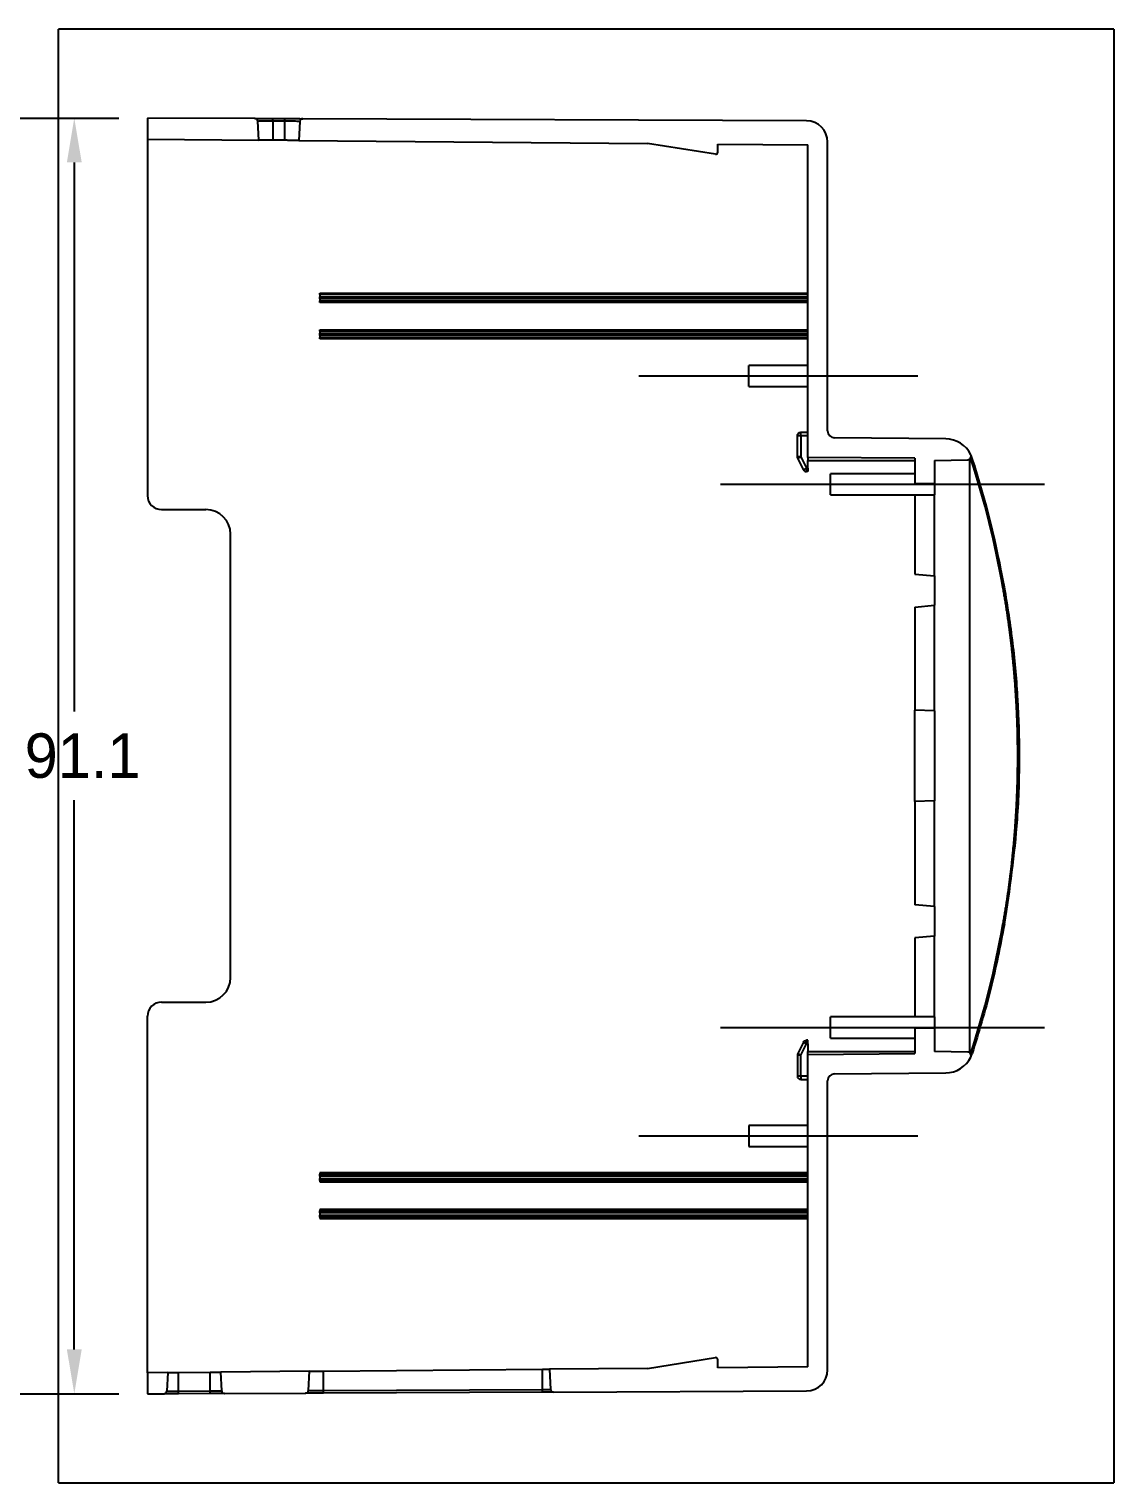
# Model space of a CAD drawing. Header units: inches. Extents: x 0 to 1189, y 0 to 841.
# Drawn here: x 1033.3 to 1110.7, y 300.5 to 404.3 of the extents above; entities that cross this region are included whole.
import ezdxf
from ezdxf.lldxf.tags import DXFTag

# ---------------------------------------------------------------- set-up
doc = ezdxf.new("R2010")
doc.units = ezdxf.units.IN
doc.header["$MEASUREMENT"] = 0
doc.layers.add('1', color=7, linetype='Continuous', true_color=0xffffff)
tags = doc.linetypes.add('CENTER', pattern=[2, 1.25, -0.25, 0.25, -0.25]).pattern_tags.tags
tags[10:11] = [DXFTag(74, 4), DXFTag(75, 0), DXFTag(340, '0'), DXFTag(46, 0.0), DXFTag(50, 0.0), DXFTag(44, 0.0), DXFTag(45, 0.0)]
tags[8:9] = [DXFTag(74, 4), DXFTag(75, 0), DXFTag(340, '0'), DXFTag(46, 0.0), DXFTag(50, 0.0), DXFTag(44, 0.0), DXFTag(45, 0.0)]
tags[6:7] = [DXFTag(74, 4), DXFTag(75, 0), DXFTag(340, '0'), DXFTag(46, 0.0), DXFTag(50, 0.0), DXFTag(44, 0.0), DXFTag(45, 0.0)]
tags[4:5] = [DXFTag(74, 4), DXFTag(75, 0), DXFTag(340, '0'), DXFTag(46, 0.0), DXFTag(50, 0.0), DXFTag(44, 0.0), DXFTag(45, 0.0)]
doc.dimstyles.get("Standard").update_dxf_attribs({"dimtxt": 0.18, "dimasz": 0.18, "dimexe": 0.18, "dimexo": 0.0625, "dimgap": 0.09, "dimtad": 0, "dimtih": 1, "dimtoh": 1, "dimdec": 4, "dimzin": 0, "dimdsep": 46, "dimtxsty": 'Standard', "dimcen": 0.09, "dimadec": 0, "dimazin": 0, "dimtfac": 1, "dimtdec": 4, "dimtofl": 0, "dimtmove": 0, "dimatfit": 3, "dimfxl": 0, "dimtolj": 1, "dimtzin": 0, "dimarcsym": 0})

# ---------------------------------------------------------------- blocks, each defined once
blk = doc.blocks.new('*D46')
at = {"layer": '1', "color": 7, "lineweight": -2}
for p, q in [((992.02, 397.97), (1039.67, 397.97)), ((1036.49, 394.8), (1036.49, 355.6)), ((1036.49, 310.04), (1036.49, 349.25)), ((992.02, 306.87), (1039.67, 306.87))]:
    blk.add_line(p, q, dxfattribs=at)
at = {"layer": '1', "color": 7}
for points in [[(1035.96, 394.8), (1037.02, 394.8), (1036.49, 397.97)], [(1035.96, 310.04), (1037.02, 310.04), (1036.49, 306.87)]]:
    blk.add_solid(points, dxfattribs=at)
at = {"layer": 'Defpoints', "color": 0}
for p in [(990.43, 397.97), (990.43, 306.87), (1036.49, 306.87)]:
    blk.add_point(p, dxfattribs=at)
at = {"layer": '1', "color": 7, "insert": (1036.49, 352.42), "char_height": 3.175, "attachment_point": 5}
blk.add_mtext('\\A1; 91.1 ', dxfattribs=at)

msp = doc.modelspace()

# ---------------------------------------------------------------- linework, layer by layer
at = {"layer": '1', "color": 251}
for p, q in [((1110.6835, 404.323), (1035.3616, 404.323)), ((1035.3616, 300.5061), (1035.3616, 404.323)), ((1110.6835, 404.323), (1110.6835, 300.5061)), ((1035.3616, 300.5061), (1110.6835, 300.5061))]:
    msp.add_line(p, q, dxfattribs=at)
at = {"layer": '1', "color": 21}
for p, q in [((1041.7116, 397.973), (1041.7116, 396.4654)), ((1049.3804, 397.9395), (1041.7116, 397.973)), ((1049.6511, 396.3962), (1049.5802, 397.749)), ((1050.6561, 397.7434), (1050.6561, 396.3874)), ((1051.5103, 397.7397), (1050.6561, 397.7434)), ((1050.6569, 397.9339), (1051.5111, 397.9302)), ((1051.5104, 396.3799), (1051.5103, 397.7397)), ((1052.5868, 397.7341), (1052.5154, 396.3712)), ((1088.7522, 397.7677), (1052.7884, 397.9246)), ((1041.7116, 396.4654), (1041.7116, 371.0138)), ((1041.7116, 396.4654), (1049.6511, 396.3962)), ((1051.5104, 396.3799), (1050.6561, 396.3874)), ((1052.5154, 396.3712), (1077.3891, 396.1541)), ((1082.2397, 395.3841), (1077.3891, 396.1541)), ((1077.3891, 396.1541), (1077.3891, 396.1541)), ((1082.4141, 396.1102), (1088.8461, 396.0541)), ((1082.4141, 395.533), (1082.4141, 396.1102)), ((1088.8461, 373.7396), (1088.8461, 396.0541)), ((1090.2531, 375.6325), (1090.2531, 396.2602)), ((1054.0229, 385.3611), (1054.0229, 385.4607)), ((1054.0229, 385.4607), (1088.8461, 385.4607)), ((1054.0229, 385.3611), (1054.0229, 385.2133)), ((1088.8461, 385.3611), (1054.0229, 385.3611)), ((1054.0229, 385.0549), (1054.0229, 385.2133)), ((1054.0229, 385.2133), (1088.8461, 385.2133)), ((1054.0229, 385.0549), (1054.0229, 384.9071)), ((1088.8461, 385.0549), (1054.0229, 385.0549)), ((1054.0229, 384.8075), (1054.0229, 384.9071)), ((1054.0229, 384.9071), (1088.8461, 384.9071)), ((1088.8461, 384.8075), (1054.0229, 384.8075)), ((1054.0229, 382.7481), (1054.0229, 382.8477)), ((1054.0229, 382.8477), (1088.8461, 382.8477)), ((1054.0229, 382.7481), (1054.0229, 382.6003)), ((1088.8461, 382.7481), (1054.0229, 382.7481)), ((1054.0229, 382.4419), (1054.0229, 382.6003)), ((1054.0229, 382.6003), (1088.8461, 382.6003)), ((1054.0229, 382.4419), (1054.0229, 382.2941)), ((1088.8461, 382.4419), (1054.0229, 382.4419)), ((1054.0229, 382.1945), (1054.0229, 382.2941)), ((1054.0229, 382.2941), (1088.8461, 382.2941)), ((1088.8461, 382.1945), (1054.0229, 382.1945)), ((1088.8461, 380.3101), (1084.6251, 380.3101)), ((1084.6251, 378.8026), (1084.6251, 380.3101)), ((1084.6251, 378.8026), (1088.8461, 378.8026)), ((1088.3436, 375.2851), (1088.0924, 375.2851)), ((1088.0924, 373.7866), (1088.0924, 375.2851)), ((1088.3436, 375.2851), (1088.3436, 375.5363)), ((1088.3436, 375.5363), (1088.8461, 375.5363)), ((1088.3436, 375.2851), (1088.3436, 373.7866)), ((1088.8461, 375.2851), (1088.3436, 375.2851)), ((1098.6779, 375.0608), (1090.7512, 375.13)), ((1088.3436, 373.7866), (1088.0924, 373.7866)), ((1088.1189, 373.6743), (1088.3436, 373.7866)), ((1088.3436, 373.7866), (1088.7501, 372.9736)), ((1088.5254, 372.8612), (1088.1189, 373.6743)), ((1088.5254, 372.8612), (1088.7501, 372.9736)), ((1088.7501, 372.9736), (1088.8461, 372.9736)), ((1088.7501, 372.9736), (1088.7501, 372.7223)), ((1088.8461, 372.7223), (1088.7501, 372.7223)), ((1088.8461, 373.7396), (1088.8461, 373.5263)), ((1096.4841, 373.6729), (1088.8461, 373.7396)), ((1088.8461, 372.9736), (1088.8461, 373.5263)), ((1088.8461, 373.5263), (1096.4841, 373.5263)), ((1088.8461, 372.9736), (1088.8461, 372.7223)), ((1096.4841, 373.6729), (1096.4841, 371.8681)), ((1097.8911, 373.5263), (1100.2471, 373.5675)), ((1097.8911, 373.5263), (1097.8911, 371.8681)), ((1100.4036, 331.2169), (1100.4036, 373.6257)), ((1096.4841, 372.5716), (1090.4541, 372.5716)), ((1090.4541, 371.0641), (1090.4541, 372.5716)), ((1096.4841, 371.8681), (1097.8911, 371.8681)), ((1097.8911, 371.8681), (1097.8911, 371.0641)), ((1090.4541, 371.0641), (1097.8911, 371.0641)), ((1096.4841, 371.0641), (1096.4841, 365.4084)), ((1097.8911, 365.2853), (1097.8911, 371.064)), ((1042.7166, 370.0088), (1045.8824, 370.0088)), ((1047.6411, 336.5926), (1047.6411, 368.2501)), ((1096.4841, 365.4084), (1097.8911, 365.2853)), ((1097.8911, 365.2853), (1097.8911, 363.1748)), ((1096.4841, 363.0517), (1097.8911, 363.1748)), ((1096.4841, 363.0517), (1096.4841, 355.6865)), ((1097.8911, 355.6373), (1097.8911, 363.1748)), ((1096.4841, 349.1562), (1096.4841, 355.6865)), ((1097.8911, 355.6373), (1096.4841, 355.6865)), ((1097.8911, 355.6373), (1097.8911, 349.2053)), ((1097.8911, 349.2053), (1096.4841, 349.1562)), ((1096.4841, 349.1562), (1096.4841, 341.7909)), ((1097.8911, 341.6678), (1097.8911, 349.2053)), ((1097.8911, 341.6678), (1096.4841, 341.7909)), ((1097.8911, 341.6678), (1097.8911, 339.5573)), ((1097.8911, 339.5573), (1096.4841, 339.4342)), ((1097.8911, 333.7786), (1097.8911, 339.5573)), ((1096.4841, 339.4342), (1096.4841, 333.7786)), ((1042.7166, 334.8338), (1045.8824, 334.8338)), ((1041.7116, 308.3772), (1041.7116, 333.8288)), ((1097.8911, 333.7786), (1090.4541, 333.7786)), ((1090.4541, 332.2711), (1090.4541, 333.7786)), ((1097.8911, 333.7786), (1097.8911, 332.9746)), ((1090.4541, 332.2711), (1096.4841, 332.2711)), ((1097.8911, 332.9746), (1096.4841, 332.9746)), ((1096.4841, 332.9746), (1096.4841, 331.1698)), ((1097.8911, 332.9746), (1097.8911, 331.3163)), ((1088.5254, 331.9814), (1088.1189, 331.1684)), ((1088.3436, 331.056), (1088.7501, 331.8691)), ((1088.5254, 331.9814), (1088.7501, 331.8691)), ((1088.8461, 332.1203), (1088.7501, 332.1203)), ((1088.7501, 331.8691), (1088.7501, 332.1203)), ((1088.7501, 331.8691), (1088.8461, 331.8691)), ((1088.8461, 331.8691), (1088.8461, 332.1203)), ((1088.8461, 331.8691), (1088.8461, 331.3163)), ((1088.8461, 331.1031), (1088.8461, 331.3163)), ((1088.8461, 331.3163), (1096.4841, 331.3163)), ((1100.2471, 331.2752), (1097.8911, 331.3163)), ((1088.3436, 331.056), (1088.0924, 331.056)), ((1088.0924, 331.056), (1088.0924, 329.5576)), ((1088.1189, 331.1684), (1088.3436, 331.056)), ((1088.3436, 329.5576), (1088.3436, 331.056)), ((1088.8461, 331.1031), (1096.4841, 331.1698)), ((1088.8461, 308.7886), (1088.8461, 331.1031)), ((1088.3436, 329.5576), (1088.0924, 329.5576)), ((1088.3436, 329.5576), (1088.3436, 329.3063)), ((1088.8461, 329.5576), (1088.3436, 329.5576)), ((1088.3436, 329.3063), (1088.8461, 329.3063)), ((1090.2531, 308.5824), (1090.2531, 329.2102)), ((1090.7512, 329.7127), (1098.6779, 329.7819)), ((1088.8461, 326.0401), (1084.6251, 326.0401)), ((1084.6251, 326.0401), (1084.6251, 324.5326)), ((1084.6251, 324.5326), (1088.8461, 324.5326)), ((1054.0229, 322.6482), (1054.0229, 322.5486)), ((1088.8461, 322.6482), (1054.0229, 322.6482)), ((1054.0229, 322.4008), (1054.0229, 322.5486)), ((1054.0229, 322.5486), (1088.8461, 322.5486)), ((1054.0229, 322.4008), (1054.0229, 322.2424)), ((1088.8461, 322.4008), (1054.0229, 322.4008)), ((1054.0229, 322.0946), (1054.0229, 322.2424)), ((1054.0229, 322.2424), (1088.8461, 322.2424)), ((1054.0229, 322.0946), (1054.0229, 321.995)), ((1088.8461, 322.0946), (1054.0229, 322.0946)), ((1054.0229, 321.995), (1088.8461, 321.995)), ((1054.0229, 320.0352), (1054.0229, 319.9356)), ((1088.8461, 320.0352), (1054.0229, 320.0352)), ((1054.0229, 319.7878), (1054.0229, 319.9356)), ((1054.0229, 319.9356), (1088.8461, 319.9356)), ((1054.0229, 319.7878), (1054.0229, 319.6294)), ((1088.8461, 319.7878), (1054.0229, 319.7878)), ((1054.0229, 319.4816), (1054.0229, 319.6294)), ((1054.0229, 319.6294), (1088.8461, 319.6294)), ((1054.0229, 319.4816), (1054.0229, 319.382)), ((1088.8461, 319.4816), (1054.0229, 319.4816)), ((1054.0229, 319.382), (1088.8461, 319.382)), ((1077.3891, 308.6886), (1082.2397, 309.4586)), ((1043.1689, 308.3899), (1041.7116, 308.3772)), ((1041.7116, 308.3772), (1041.7116, 306.8697)), ((1043.1689, 308.3899), (1043.0994, 307.0654)), ((1043.9226, 308.3965), (1046.1839, 308.4162)), ((1043.9226, 307.0698), (1043.9226, 308.3965)), ((1046.1838, 307.0797), (1046.1839, 308.4162)), ((1053.2691, 308.4781), (1046.9376, 308.4228)), ((1047.0078, 307.0842), (1046.9376, 308.4228)), ((1053.1974, 307.1094), (1053.2691, 308.4781)), ((1054.2741, 308.4869), (1069.9019, 308.6232)), ((1054.2741, 307.115), (1054.2741, 308.4869)), ((1069.9018, 307.1832), (1069.9019, 308.6232)), ((1077.3891, 308.6886), (1070.4044, 308.6276)), ((1070.4044, 308.6276), (1070.4799, 307.1866)), ((1077.3891, 308.6886), (1077.3891, 308.6886)), ((1082.4141, 308.7324), (1082.4141, 309.3097)), ((1088.8461, 308.7886), (1082.4141, 308.7324)), ((1041.7116, 306.8697), (1042.8996, 306.8749)), ((1043.9226, 307.0698), (1046.1838, 307.0797)), ((1046.1846, 306.8892), (1043.9234, 306.8794)), ((1047.2094, 306.8937), (1052.9975, 306.9189)), ((1054.2741, 307.115), (1069.9018, 307.1832)), ((1069.9026, 306.9927), (1054.2749, 306.9245)), ((1070.6815, 306.9961), (1088.7522, 307.075))]:
    msp.add_line(p, q, dxfattribs=at)
at = {"layer": '1', "color": 7, "linetype": 'CENTER', "ltscale": 6.640333}
for p, q in [((1076.7751, 379.5563), (1096.6961, 379.5563)), ((1076.7751, 325.2863), (1096.6961, 325.2863))]:
    msp.add_line(p, q, dxfattribs=at)
at = {"layer": '1', "color": 7, "linetype": 'CENTER', "ltscale": 7.712333}
for p, q in [((1082.6041, 371.8178), (1105.7411, 371.8178)), ((1082.6041, 333.0248), (1105.7411, 333.0248))]:
    msp.add_line(p, q, dxfattribs=at)
at = {"layer": '1', "color": 21}
for centre, radius, start, end in [((1049.3795, 397.7385), 0.201, 3, 89.75), ((1052.7875, 397.7236), 0.201, 89.75, 177), ((1088.7456, 396.2602), 1.5075, 0, 89.75), ((1082.2634, 395.533), 0.1507, 260.980542, 0), ((1090.7556, 375.6325), 0.5025, 180, 269.5), ((1098.6604, 373.0509), 2.01, 25.883895, 89.499998), ((1100.2427, 373.8187), 0.2512, 271, 25.883895), ((1088.7501, 372.9736), 0.2512, 206.565051, 270), ((1034.8291, 352.4213), 68.9933, 10.035317, 17.909801), ((1042.7166, 371.0138), 1.005, 180, 270), ((1045.8824, 368.2501), 1.7587, 0, 90), ((1034.8291, 352.4213), 68.9933, 342.090199, 349.964683), ((1045.8824, 336.5926), 1.7587, 270, 0), ((1042.7166, 333.8288), 1.005, 90, 180), ((1100.2427, 331.024), 0.2512, 334.116105, 89), ((1088.3436, 331.056), 0.2512, 153.434949, 180), ((1098.6604, 331.7918), 2.01, 270.500002, 334.116105), ((1088.3436, 329.5576), 0.2512, 180, 270), ((1090.7556, 329.2102), 0.5025, 90.5, 180), ((1082.2634, 309.3097), 0.1507, 0, 99.019458), ((1088.7456, 308.5824), 1.5075, 270.25, 0), ((1042.8987, 307.0759), 0.201, 270.25, 357), ((1047.2085, 307.0947), 0.201, 183, 270.25), ((1052.9967, 307.1199), 0.201, 270.25, 357), ((1070.6806, 307.1971), 0.201, 183, 270.25)]:
    msp.add_arc(centre, radius, start, end, dxfattribs=at)
at = {"layer": '1', "color": 21, "extrusion": (0, 0, -1)}
for centre, start, end in [((-1088.3436, 375.2851), 0, 90), ((-1088.3436, 373.7866), 333.434949, 0), ((-1088.7501, 331.8691), 26.565051, 90)]:
    msp.add_arc(centre, 0.2512, start, end, dxfattribs=at)
at = {"layer": '1', "color": 21}
for centre, major_axis, ratio, start_param, end_param in [((1050.656, 397.7329), (0.0009, 0.201), 0.00022868, 4.76475234, 6.28318531), ((1051.5102, 397.7292), (0.0009, 0.201), 0.00022868, 4.76475234, 6.28318531), ((1098.6604, 373.0509), (1.87, 0.7371), 1, 6.22029197, 6.35946605), ((1098.6621, 373.0509), (0.6148, -1.8078), 0.99999924, 1.55558308, 1.58605922), ((1100.4773, 373.6381), (0.0956, 0.0309), 0.0053678, 4.72899644, 6.28318531), ((1102.7651, 364.4438), (0.099, 0.0175), 0.00304162, 4.72957522, 6.28318531), ((1102.7651, 340.3989), (0.099, -0.0175), 0.00304162, 0, 1.55361009), ((1098.6621, 331.7918), (1.8067, -0.6179), 0.9999996, 6.26967284, 6.30014895), ((1100.4773, 331.2046), (0.0956, -0.0309), 0.0053678, 0, 1.55418887), ((1098.6604, 331.7918), (1.87, -0.7371), 1, 6.20690456, 6.34607865), ((1043.9225, 307.0804), (0.0009, -0.201), 0.00022868, 0, 1.51843296), ((1046.1837, 307.0902), (0.0009, -0.201), 0.00022868, 0, 1.51843296), ((1054.274, 307.1255), (-0.0009, 0.201), 0.00022868, 3.14159265, 4.66002562), ((1069.9017, 307.1937), (-0.0009, 0.201), 0.00022868, 3.14159265, 4.66002562)]:
    msp.add_ellipse(centre, major_axis=major_axis, ratio=ratio, start_param=start_param, end_param=end_param, dxfattribs=at)
for points, degree, knots in [([(1049.3783, 397.9395), (1049.3829, 397.9395), (1049.4881, 397.939), (1049.5906, 397.9386), (1049.7735, 397.9378), (1049.9556, 397.937), (1050.1815, 397.936), (1050.4162, 397.935), (1050.6569, 397.9339)], 2, [0, 0, 0, 0.25, 0.25, 0.5, 0.5, 0.75, 0.75, 1, 1, 1]), ([(1050.6561, 397.7434), (1050.3744, 397.7452), (1050.0944, 397.747), (1049.7957, 397.7486), (1049.7169, 397.749), (1049.663, 397.7491)], 3, [0, 0, 0, 0, 0.66666673, 0.66666673, 1, 1, 1, 1]), ([(1052.5038, 397.734), (1052.4499, 397.7342), (1052.3711, 397.7346), (1052.0722, 397.7362), (1051.7921, 397.738), (1051.5103, 397.7397)], 3, [0, 0, 0, 0, 0.33331961, 0.33331961, 1, 1, 1, 1]), ([(1051.5111, 397.9302), (1051.7507, 397.9292), (1051.986, 397.9281), (1052.211, 397.9271), (1052.3943, 397.9263), (1052.5769, 397.9255), (1052.6804, 397.9251), (1052.7859, 397.9246), (1052.7905, 397.9246)], 2, [0, 0, 0, 0.25, 0.25, 0.5, 0.5, 0.75, 0.75, 1, 1, 1]), ([(1050.6561, 396.3874), (1050.5578, 396.3882), (1050.4602, 396.3891), (1050.3641, 396.3899), (1050.2719, 396.3907), (1050.1806, 396.3915), (1050.098, 396.3923), (1050.0152, 396.393), (1049.9455, 396.3936), (1049.8765, 396.3942), (1049.821, 396.3947), (1049.7668, 396.3951), (1049.7285, 396.3955), (1049.6907, 396.3958), (1049.6709, 396.396), (1049.6535, 396.3961), (1049.6489, 396.3962)], 2, [0, 0, 0, 0.125, 0.125, 0.25, 0.25, 0.375, 0.375, 0.5, 0.5, 0.625, 0.625, 0.75, 0.75, 0.875, 0.875, 1, 1, 1]), ([(1052.5176, 396.3711), (1052.513, 396.3712), (1052.4955, 396.3713), (1052.4761, 396.3715), (1052.438, 396.3718), (1052.4002, 396.3722), (1052.3455, 396.3726), (1052.2907, 396.3731), (1052.221, 396.3737), (1052.1521, 396.3743), (1052.0685, 396.3751), (1051.9868, 396.3758), (1051.8946, 396.3766), (1051.8034, 396.3774), (1051.7062, 396.3782), (1051.6092, 396.3791), (1051.5104, 396.3799)], 2, [0, 0, 0, 0.125, 0.125, 0.25, 0.25, 0.375, 0.375, 0.5, 0.5, 0.625, 0.625, 0.75, 0.75, 0.875, 0.875, 1, 1, 1]), ([(1102.7668, 340.3989), (1103.2927, 343.3709), (1103.5566, 346.3872), (1103.8198, 349.396), (1103.8199, 352.4208), (1103.8199, 355.4447), (1103.5566, 358.4546), (1103.2928, 361.4708), (1102.7668, 364.4438)], 2, [0, 0, 0, 0.25, 0.25, 0.5, 0.5, 0.75, 0.75, 1, 1, 1]), ([(1102.8624, 364.461), (1103.0748, 363.1298), (1103.499, 360.4705), (1103.8405, 356.448), (1103.9622, 352.2489), (1103.8075, 346.8703), (1103.2257, 342.8759), (1102.8624, 340.3817)], 3, [0, 0, 0, 0, 0.16709301, 0.33377816, 0.50005926, 0.68781271, 1, 1, 1, 1]), ([(1102.864, 340.3814), (1102.5622, 338.8315), (1101.9569, 335.7228), (1101.0352, 332.6929), (1100.573, 331.1737)], 3, [0, 0, 0, 0, 0.49857409, 1, 1, 1, 1]), ([(1043.1666, 308.3899), (1043.1712, 308.39), (1043.1837, 308.3901), (1043.1983, 308.3902), (1043.2269, 308.3904), (1043.2552, 308.3907), (1043.2963, 308.391), (1043.3373, 308.3914), (1043.3896, 308.3919), (1043.4412, 308.3923), (1043.504, 308.3929), (1043.5652, 308.3934), (1043.6345, 308.394), (1043.7027, 308.3946), (1043.7757, 308.3952), (1043.8483, 308.3959), (1043.9226, 308.3965)], 2, [0, 0, 0, 0.125, 0.125, 0.25, 0.25, 0.375, 0.375, 0.5, 0.5, 0.625, 0.625, 0.75, 0.75, 0.875, 0.875, 1, 1, 1]), ([(1046.1839, 308.4162), (1046.2577, 308.4169), (1046.3308, 308.4175), (1046.4028, 308.4182), (1046.472, 308.4188), (1046.5404, 308.4194), (1046.6025, 308.4199), (1046.6644, 308.4204), (1046.7168, 308.4209), (1046.7685, 308.4214), (1046.8102, 308.4217), (1046.8508, 308.4221), (1046.8796, 308.4223), (1046.9079, 308.4226), (1046.9227, 308.4227), (1046.9353, 308.4228), (1046.9399, 308.4228)], 2, [0, 0, 0, 0.125, 0.125, 0.25, 0.25, 0.375, 0.375, 0.5, 0.5, 0.625, 0.625, 0.75, 0.75, 0.875, 0.875, 1, 1, 1]), ([(1053.2669, 308.4781), (1053.2715, 308.4781), (1053.2889, 308.4783), (1053.3084, 308.4784), (1053.3465, 308.4788), (1053.3843, 308.4791), (1053.439, 308.4796), (1053.4938, 308.48), (1053.5635, 308.4806), (1053.6324, 308.4813), (1053.716, 308.482), (1053.7977, 308.4827), (1053.8899, 308.4835), (1053.9811, 308.4843), (1054.0782, 308.4851), (1054.1753, 308.486), (1054.2741, 308.4869)], 2, [0, 0, 0, 0.125, 0.125, 0.25, 0.25, 0.375, 0.375, 0.5, 0.5, 0.625, 0.625, 0.75, 0.75, 0.875, 0.875, 1, 1, 1]), ([(1069.9019, 308.6232), (1069.9987, 308.6241), (1070.0914, 308.6249), (1070.1352, 308.6253), (1070.1765, 308.6256), (1070.2164, 308.626), (1070.2518, 308.6263), (1070.2864, 308.6266), (1070.3147, 308.6268), (1070.3428, 308.6271), (1070.3628, 308.6273), (1070.402, 308.6276), (1070.4066, 308.6276)], 2, [0, 0, 0, 0.25, 0.25, 0.375, 0.375, 0.5, 0.5, 0.625, 0.625, 0.75, 0.75, 1, 1, 1]), ([(1043.9234, 306.8794), (1043.7318, 306.8785), (1043.5437, 306.8777), (1043.3633, 306.8769), (1043.2163, 306.8763), (1043.0697, 306.8756), (1042.9865, 306.8753), (1042.9021, 306.8749), (1042.8975, 306.8749)], 2, [0, 0, 0, 0.25, 0.25, 0.5, 0.5, 0.75, 0.75, 1, 1, 1]), ([(1043.1628, 307.0653), (1043.204, 307.0655), (1043.2643, 307.0658), (1043.4929, 307.0671), (1043.7071, 307.0685), (1043.9226, 307.0698)], 3, [0, 0, 0, 0, 0.33333375, 0.33333375, 1, 1, 1, 1]), ([(1046.1838, 307.0797), (1046.3995, 307.0811), (1046.6139, 307.0824), (1046.8427, 307.0837), (1046.903, 307.084), (1046.9443, 307.0842)], 3, [0, 0, 0, 0, 0.66667995, 0.66667995, 1, 1, 1, 1]), ([(1047.2114, 306.8937), (1047.2068, 306.8937), (1047.1234, 306.8933), (1047.0414, 306.893), (1046.8951, 306.8923), (1046.7492, 306.8917), (1046.5678, 306.8909), (1046.3791, 306.8901), (1046.1846, 306.8892)], 2, [0, 0, 0, 0.25, 0.25, 0.5, 0.5, 0.75, 0.75, 1, 1, 1]), ([(1054.2749, 306.9245), (1054.1501, 306.924), (1054.0256, 306.9234), (1053.9033, 306.9229), (1053.7864, 306.9224), (1053.6702, 306.9219), (1053.5653, 306.9214), (1053.4614, 306.921), (1053.3721, 306.9206), (1053.1944, 306.9198), (1053.0961, 306.9194), (1053.0477, 306.9192), (1053.0228, 306.9191), (1052.9999, 306.919), (1052.9953, 306.9189)], 2, [0, 0, 0, 0.125, 0.125, 0.25, 0.25, 0.375, 0.375, 0.5, 0.5, 0.75, 0.75, 0.875, 0.875, 1, 1, 1]), ([(1053.2803, 307.1093), (1053.3342, 307.1095), (1053.413, 307.1099), (1053.712, 307.1115), (1053.9922, 307.1132), (1054.2741, 307.115)], 3, [0, 0, 0, 0, 0.33333265, 0.33333265, 1, 1, 1, 1]), ([(1070.6837, 306.9961), (1070.6791, 306.9961), (1070.6652, 306.996), (1070.6494, 306.996), (1070.6184, 306.9958), (1070.5882, 306.9957), (1070.5443, 306.9955), (1070.5018, 306.9953), (1070.4473, 306.9951), (1070.3378, 306.9946), (1070.1983, 306.994), (1070.0547, 306.9934), (1069.9026, 306.9927)], 2, [0, 0, 0, 0.125, 0.125, 0.25, 0.25, 0.375, 0.375, 0.5, 0.5, 0.75, 0.75, 1, 1, 1])]:
    msp.add_open_spline(points, degree=degree, knots=knots, dxfattribs=at)
for points in [[(1100.7741, 373.0362), (1100.7081, 373.2475), (1100.641, 373.4584), (1100.573, 373.669)], [(1102.864, 364.4613), (1102.3124, 367.5782), (1101.5464, 370.657), (1100.573, 373.669)], [(1069.9018, 307.1832), (1070.1666, 307.1849), (1070.4106, 307.1865), (1070.4675, 307.1866)]]:
    msp.add_open_spline(points, degree=3, dxfattribs=at)

# ---------------------------------------------------------------- dimensions: what is measured, and where the dimension line sits
at = {"layer": '1', "color": 7}
dim = msp.add_linear_dim(base=(1036.4934, 306.8697), p1=(990.434, 397.973), p2=(990.434, 306.8697), angle=90, text=' <> ', dimstyle='Standard', override={"dimtxt": 3.175, "dimasz": 3.175, "dimexe": 3.175, "dimexo": 1.5875, "dimgap": 1.5875, "dimdec": 1, "dimclrd": 7, "dimclre": 7, "dimclrt": 7, "dimtm": -0.005, "dimtdec": 3}, dxfattribs=at)
dim.commit()
dim.dimension.update_dxf_attribs({"geometry": '*D46', "text_midpoint": (1036.4934, 352.4213)})

doc.saveas('drawing.dxf')
